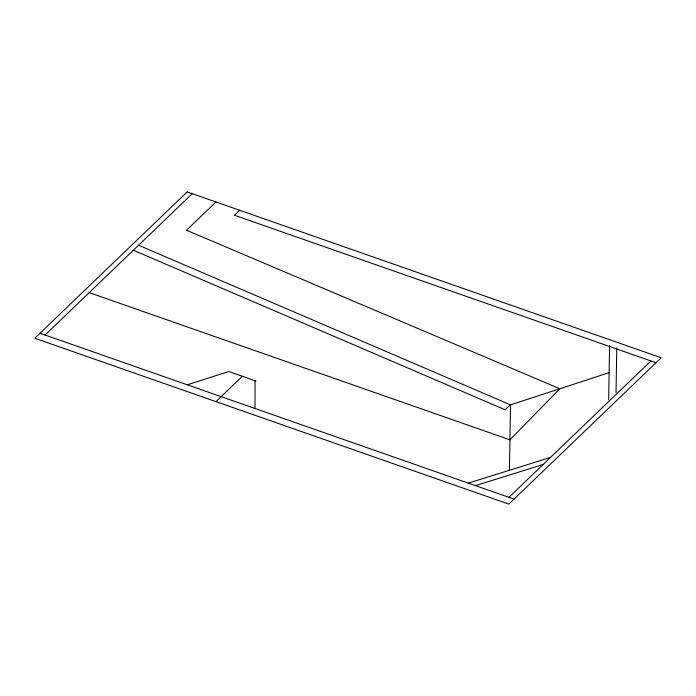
<?xml version="1.0" encoding="UTF-8"?>
<svg xmlns="http://www.w3.org/2000/svg" width="696" height="696" viewBox="0 0 696 696"><rect width="100%" height="100%" fill="white"/><g stroke="black" fill="none" stroke-linecap="round" stroke-linejoin="round"><path stroke-width="1.04" d="M254.997 408.491L255.04 380.703M509.402 470.27L510.525 404.863L138.574 245.227M608.661 399.774L609.592 345.512M616.012 392.718L616.778 348.026M45.075 335.037L192.253 193.671M215.951 201.962L186.519 230.237L559.828 388.751L509.924 439.829L89.227 292.633M239.659 210.253L234.456 215.247L656.006 362.738M215.943 401.627L242.347 376.266M508.941 497.335L650.925 360.963M609.13 372.638L510.525 404.863L505.052 409.744L133.284 250.186M187.285 384.792L228.81 371.525L255.893 381.008M468.312 483.12L550.501 457.42M475.498 485.634L543.15 464.484M39.994 333.262L514.022 499.119M187.172 191.896L34.8 338.247L508.828 504.104L661.2 357.753L187.172 191.896"/></g></svg>
